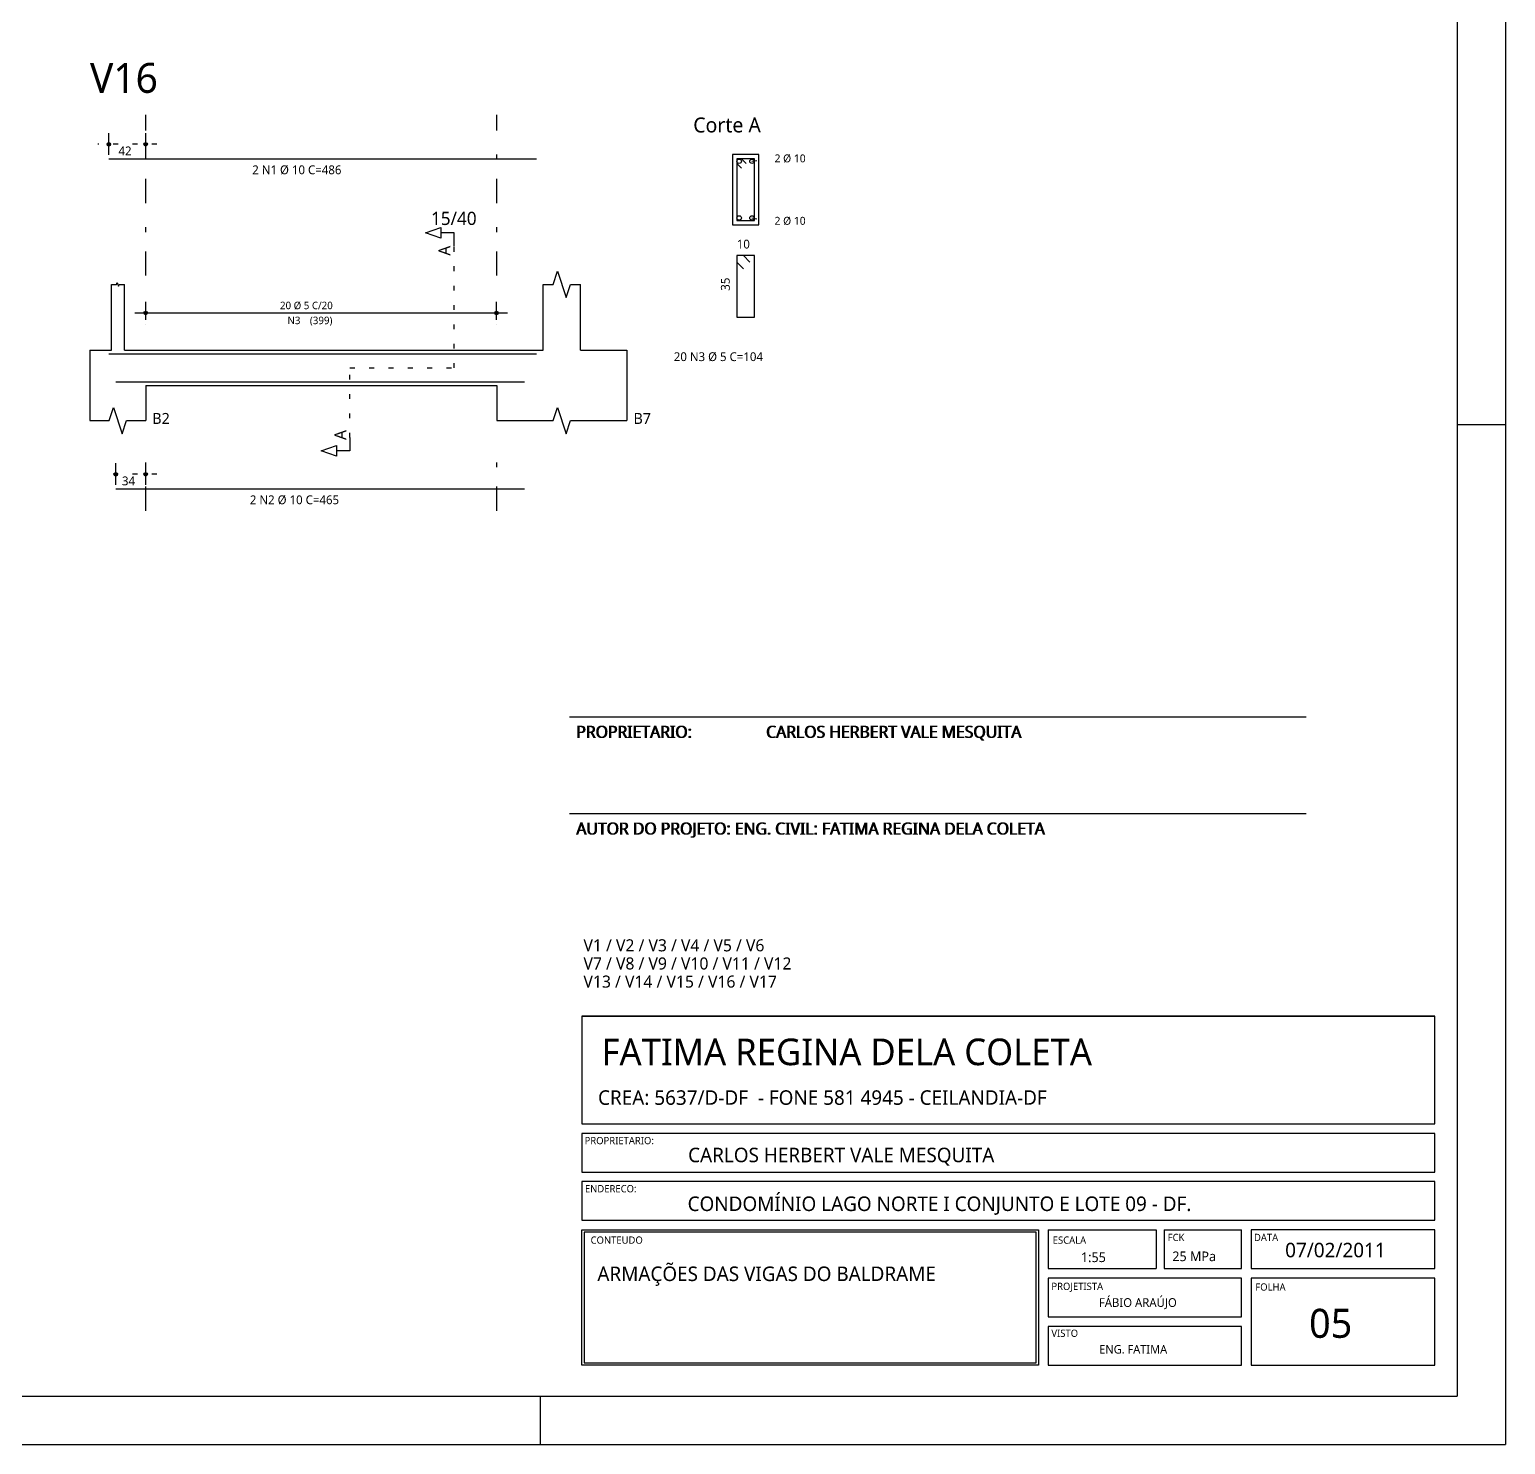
# Model space of a CAD drawing. Extents: x 0 to 89.5, y 0 to 70.
# Drawn here: x 58.97 to 89.5, y 0 to 29.26 of the extents above; entities that cross this region are included whole.
import ezdxf

# ---------------------------------------------------------------- set-up
doc = ezdxf.new("R2010")
doc.units = 0
doc.header["$MEASUREMENT"] = 0
doc.linetypes.add('ESTILO_TQS_0002', pattern=[0.4, 0.1, -0.3])
doc.linetypes.add('ESTILO_TQS_0003', pattern=[1.5, 0.5, -0.4, 0.1, -0.5])
for name, color, linetype in [('1', 1, 'CONTINUOUS'), ('10', 10, 'CONTINUOUS'), ('12', 12, 'CONTINUOUS'), ('2', 2, 'CONTINUOUS'), ('3', 3, 'CONTINUOUS'), ('4', 4, 'CONTINUOUS'), ('5', 5, 'CONTINUOUS')]:
    doc.layers.add(name, color=color, linetype=linetype)
doc.styles.add('TQS_LUCIDA_SANS_UNICODE', font='L_10646.TTF')

msp = doc.modelspace()

# ---------------------------------------------------------------- linework, layer by layer
at = {"layer": '1', "linetype": 'Continuous'}
for p, q in [((89.500005, 70), (89.499997, 0)), ((60.61227, 26.664131), (60.61227, 27.109585)), ((61.375906, 26.664131), (61.375906, 27.109585)), ((60.61227, 26.573222), (60.61227, 26.573222)), ((61.375906, 26.573222), (61.375906, 26.573222)), ((74.055088, 26.673222), (73.509634, 26.673222)), ((73.509634, 26.673222), (73.509634, 25.218676)), ((74.055088, 25.218676), (74.055088, 26.673222)), ((73.509634, 25.218676), (74.055088, 25.218676)), ((60.665179, 22.623222), (60.665179, 23.986858)), ((60.934088, 22.623222), (60.934088, 23.986858)), ((69.599088, 22.623222), (69.599088, 23.986858)), ((70.367452, 22.623222), (70.367452, 23.986858)), ((61.375906, 23.250495), (61.375906, 23.623222)), ((68.630452, 23.250495), (68.630452, 23.623222)), ((61.148634, 23.395949), (68.857725, 23.395949)), ((61.375906, 23.159585), (61.375906, 23.159585)), ((68.630452, 23.159585), (68.630452, 23.159585)), ((60.223361, 22.623222), (60.223361, 21.895949)), ((60.223361, 22.623222), (60.665179, 22.623222)), ((60.934088, 22.623222), (61.375906, 22.623222)), ((61.375906, 22.623222), (68.638725, 22.623222)), ((68.638725, 22.623222), (69.599088, 22.623222)), ((70.367452, 22.623222), (71.327815, 22.623222)), ((71.327815, 22.623222), (71.327815, 21.895949)), ((60.223361, 21.895949), (60.223361, 21.168676)), ((61.375906, 21.895949), (68.638725, 21.895949)), ((61.375906, 21.895949), (61.375906, 21.168676)), ((68.638725, 21.895949), (68.638725, 21.168676)), ((71.327815, 21.895949), (71.327815, 21.168676)), ((88.499997, 21.087737), (89.499999, 21.087737)), ((60.757725, 19.841404), (60.757725, 20.286858)), ((61.375906, 19.841404), (61.375906, 20.286858)), ((60.757725, 19.750495), (60.757725, 19.750495)), ((61.375906, 19.750495), (61.375906, 19.750495)), ((70.142071, 15.045619), (85.380635, 15.045619)), ((70.142071, 13.045438), (85.380635, 13.045438)), ((69.537489, 0.999999), (69.537489, 0)), ((0, 0), (89.499997, 0))]:
    msp.add_line(p, q, dxfattribs=at)
at = {"layer": '1', "linetype": 'ESTILO_TQS_0002'}
for p, q in [((61.603179, 26.882313), (60.384997, 26.882313)), ((73.914179, 26.532313), (74.300543, 26.591404)), ((73.914179, 25.359585), (74.300543, 25.300495)), ((67.752361, 22.259585), (67.752361, 24.777767)), ((65.598179, 20.818676), (65.598179, 22.259585)), ((65.598179, 22.259585), (67.752361, 22.259585)), ((61.603179, 20.059585), (60.530452, 20.059585))]:
    msp.add_line(p, q, dxfattribs=at)
at = {"layer": '1', "linetype": 'Continuous'}
for points in [[(67.752361, 24.777767), (67.752361, 25.050494), (67.479634, 25.050494), (67.479634, 24.941404), (67.161452, 25.050494), (67.479634, 25.159585), (67.479634, 25.050494)], [(69.599088, 23.986858), (69.801452, 23.986858), (69.892361, 24.259585), (70.074179, 23.714131), (70.165088, 23.986858), (70.367452, 23.986858)], [(60.665179, 23.986858), (60.772743, 23.986858), (60.786188, 24.027195), (60.813079, 23.946522), (60.826525, 23.986858), (60.934088, 23.986858)], [(60.223361, 21.168676), (60.617815, 21.168676), (60.708725, 21.441404), (60.890543, 20.895949), (60.981452, 21.168676), (61.375906, 21.168676)], [(68.638725, 21.168676), (69.801452, 21.168676), (69.892361, 21.441404), (70.074179, 20.895949), (70.165088, 21.168676), (71.327815, 21.168676)], [(65.598179, 20.818676), (65.598179, 20.545949), (65.325452, 20.545949), (65.325452, 20.436858), (65.00727, 20.545949), (65.325452, 20.65504), (65.325452, 20.545949)]]:
    msp.add_lwpolyline(points, dxfattribs=at)
for centre, radius in [((60.61227, 26.882313), 0.036364), ((60.61227, 26.882313), 0.018182), ((61.375906, 26.882313), 0.036364), ((61.375906, 26.882313), 0.018182), ((61.375906, 23.395949), 0.036364), ((61.375906, 23.395949), 0.018182), ((68.630452, 23.395949), 0.036364), ((68.630452, 23.395949), 0.018182), ((60.757725, 20.059585), 0.036364), ((60.757725, 20.059585), 0.018182), ((61.375906, 20.059585), 0.036364), ((61.375906, 20.059585), 0.018182)]:
    msp.add_circle(centre, radius, dxfattribs=at)
at = {"layer": '10', "linetype": 'Continuous'}
msp.add_lwpolyline([(74.055088, 25.218676), (74.055088, 26.673222), (73.509634, 26.673222), (73.509634, 25.218676), (74.055088, 25.218676)], dxfattribs=at)
at = {"layer": '12', "linetype": 'Continuous'}
for p in [(88.499997, 69), (2.5, 0.999996)]:
    msp.add_line(p, (88.499997, 1), dxfattribs=at)
at = {"layer": '2', "linetype": 'ESTILO_TQS_0003'}
for p, q in [((61.375906, 24.168676), (61.375906, 27.491404)), ((68.638725, 24.168676), (68.638725, 27.491404)), ((61.375906, 19.30504), (61.375906, 20.714131)), ((68.638725, 19.30504), (68.638725, 20.714131))]:
    msp.add_line(p, q, dxfattribs=at)
at = {"layer": '2', "linetype": 'Continuous'}
for p, q in [((70.397671, 8.85671), (88.041524, 8.85671)), ((80.041478, 4.438295), (82.27567, 4.438295)), ((80.041478, 4.438295), (80.041478, 3.6383)), ((82.27567, 4.438295), (82.27567, 3.6383)), ((82.441136, 4.438295), (84.041478, 4.438295)), ((82.441136, 4.438295), (82.441136, 3.6383)), ((84.041478, 3.6383), (84.041478, 4.438295)), ((80.041478, 3.6383), (82.27567, 3.6383)), ((82.441136, 3.6383), (84.041478, 3.6383))]:
    msp.add_line(p, q, dxfattribs=at)
for points in [[(70.397671, 6.630957), (88.041524, 6.630957), (88.041524, 8.85671), (70.397671, 8.85671), (70.397671, 6.630957)], [(70.397671, 5.630957), (88.041524, 5.630957), (88.041524, 6.43096), (70.397671, 6.43096), (70.397671, 5.630957)], [(70.397671, 4.6383), (88.041524, 4.6383), (88.041524, 5.438303), (70.397671, 5.438303), (70.397671, 4.6383)], [(84.24149, 3.6383), (88.041524, 3.6383), (88.041524, 4.438295), (84.24149, 4.438295), (84.24149, 3.6383)], [(80.041478, 2.6383), (84.041478, 2.6383), (84.041478, 3.438295), (80.041478, 3.438295), (80.041478, 2.6383)], [(84.24149, 1.6383), (88.041524, 1.6383), (88.041524, 3.438295), (84.24149, 3.438295), (84.24149, 1.6383)], [(80.041478, 1.6383), (84.041478, 1.6383), (84.041478, 2.438295), (80.041478, 2.438295), (80.041478, 1.6383)]]:
    msp.add_lwpolyline(points, dxfattribs=at)
at = {"layer": '3', "linetype": 'Continuous'}
for p, q in [((60.61227, 22.550495), (69.455906, 22.550495)), ((60.757725, 21.968676), (69.21227, 21.968676))]:
    msp.add_line(p, q, dxfattribs=at)
msp.add_lwpolyline([(73.79339, 26.485889), (73.696966, 26.582313), (73.600543, 26.582313), (73.600543, 25.309585), (73.964179, 25.309585), (73.964179, 26.582313), (73.600543, 26.582313), (73.600543, 26.485889), (73.696966, 26.389465)], dxfattribs=at)
for centre in [(73.650543, 26.532313), (73.914179, 26.532313), (73.650543, 25.359585), (73.914179, 25.359585)]:
    msp.add_circle(centre, 0.045455, dxfattribs=at)
at = {"layer": '4', "linetype": 'Continuous'}
for points in [[(70.397671, 4.438303), (79.841527, 4.438303), (79.841527, 1.6383), (70.397671, 1.6383), (70.397671, 4.438303)], [(70.447659, 1.688295), (79.791478, 1.688295), (79.791478, 4.3883), (70.447659, 4.3883), (70.447659, 1.688295)]]:
    msp.add_lwpolyline(points, dxfattribs=at)
at = {"layer": '5', "linetype": 'Continuous'}
for p, q in [((60.61227, 26.582313), (69.455906, 26.582313)), ((60.757725, 19.759585), (69.21227, 19.759585))]:
    msp.add_line(p, q, dxfattribs=at)
msp.add_lwpolyline([(73.87327, 24.445949), (73.736906, 24.582313), (73.600543, 24.582313), (73.600543, 23.309585), (73.964179, 23.309585), (73.964179, 24.582313), (73.600543, 24.582313), (73.600543, 24.445949), (73.736906, 24.309585)], dxfattribs=at)

# ---------------------------------------------------------------- texts
at = {"layer": '1', "linetype": 'Continuous', "style": 'TQS_LUCIDA_SANS_UNICODE'}
for s, height, p in [('Corte A', 0.309091, (72.700543, 27.127767)), ('42', 0.181818, (60.81227, 26.65504)), ('2 %%c 10', 0.163636, (74.382361, 26.509585)), ('15/40', 0.272727, (67.275088, 25.214131)), ('2 %%c 10', 0.163636, (74.382361, 25.218676)), ('10', 0.181818, (73.600543, 24.727767)), ('20 %%c 5 C/20', 0.154545, (64.153179, 23.473222)), ('N3', 0.154545, (64.307725, 23.164131)), ('(399)', 0.154545, (64.771361, 23.164131)), ('B2', 0.227273, (61.51227, 21.100495)), ('B7', 0.227273, (71.464179, 21.100495)), ('34', 0.181818, (60.884997, 19.832313)), ('CARLOS HERBERT VALE MESQUITA', 0.3, (72.594746, 5.835785)), ('CONDOMÍNIO LAGO NORTE I CONJUNTO E LOTE 09 - DF.', 0.3, (72.584004, 4.826851)), ('1:55', 0.2, (80.71848, 3.771082)), ('25 MPa', 0.2, (82.608556, 3.790171)), ('07/02/2011', 0.3, (84.943119, 3.869773))]:
    msp.add_text(s, height=height, dxfattribs=at).set_placement(p)
for s, height, p in [('A', 0.247273, (67.678179, 24.579949)), ('35', 0.181818, (73.455088, 23.85504)), ('A', 0.247273, (65.523997, 20.769222))]:
    msp.add_text(s, height=height, rotation=90, dxfattribs=at).set_placement(p)
at = {"layer": '2', "linetype": 'Continuous', "style": 'TQS_LUCIDA_SANS_UNICODE'}
for s, height, p in [('2 N1 %%c 10 C=486', 0.181818, (63.579543, 26.264131)), (' 20 N3 %%c 5 C=104', 0.181818, (72.236906, 22.400495)), ('2 N2 %%c 10 C=465', 0.181818, (63.530452, 19.441404)), ('V1 / V2 / V3 / V4 / V5 / V6', 0.25, (70.430226, 10.195525)), ('V7 / V8 / V9 / V10 / V11 / V12', 0.25, (70.430226, 9.820525)), ('V13 / V14 / V15 / V16 / V17', 0.25, (70.430226, 9.445525)), ('CREA: 5637/D-DF  - FONE 581 4945 - CEILANDIA-DF', 0.3, (70.731641, 7.022642)), ('PROPRIETARIO:', 0.15, (70.453313, 6.208099)), ('ENDERECO:', 0.15, (70.460294, 5.21336)), ('CONTEUDO', 0.15, (70.577298, 4.150461)), ('ESCALA', 0.15, (80.135838, 4.150461)), ('FCK', 0.15, (82.513707, 4.205881)), ('DATA', 0.15, (84.298131, 4.205881)), ('PROJETISTA', 0.15, (80.108128, 3.194513)), ('FÁBIO ARAÚJO', 0.18, (81.090672, 2.844512)), ('FOLHA ', 0.15, (84.325841, 3.180658)), ('VISTO', 0.15, (80.108128, 2.224718)), ('ENG. FATIMA', 0.175, (81.09599, 1.880363))]:
    msp.add_text(s, height=height, dxfattribs=at).set_placement(p)
at = {"layer": '3', "linetype": 'Continuous', "style": 'TQS_LUCIDA_SANS_UNICODE'}
for s, p in [('PROPRIETARIO:', (70.273393, 14.609988)), ('PROPRIETARIO:', (70.293393, 14.609988)), ('CARLOS HERBERT VALE MESQUITA', (74.200006, 14.609988)), ('CARLOS HERBERT VALE MESQUITA', (74.220006, 14.609988)), ('AUTOR DO PROJETO: ENG. CIVIL: FATIMA REGINA DELA COLETA', (70.273393, 12.609807)), ('AUTOR DO PROJETO: ENG. CIVIL: FATIMA REGINA DELA COLETA', (70.293393, 12.609807))]:
    msp.add_text(s, height=0.25, dxfattribs=at).set_placement(p)
at = {"layer": '4', "linetype": 'Continuous', "style": 'TQS_LUCIDA_SANS_UNICODE'}
for s, height, p in [('FATIMA REGINA DELA COLETA', 0.55, (70.8037, 7.842379)), ('ARMAÇÕES DAS VIGAS DO BALDRAME', 0.3, (70.717971, 3.379145)), ('05', 0.6, (85.437994, 2.204777))]:
    msp.add_text(s, height=height, dxfattribs=at).set_placement(p)
at = {"layer": '5', "linetype": 'Continuous', "style": 'TQS_LUCIDA_SANS_UNICODE'}
msp.add_text('V16', height=0.618182, dxfattribs=at).set_placement((60.223361, 27.945949))

doc.saveas('drawing.dxf')
